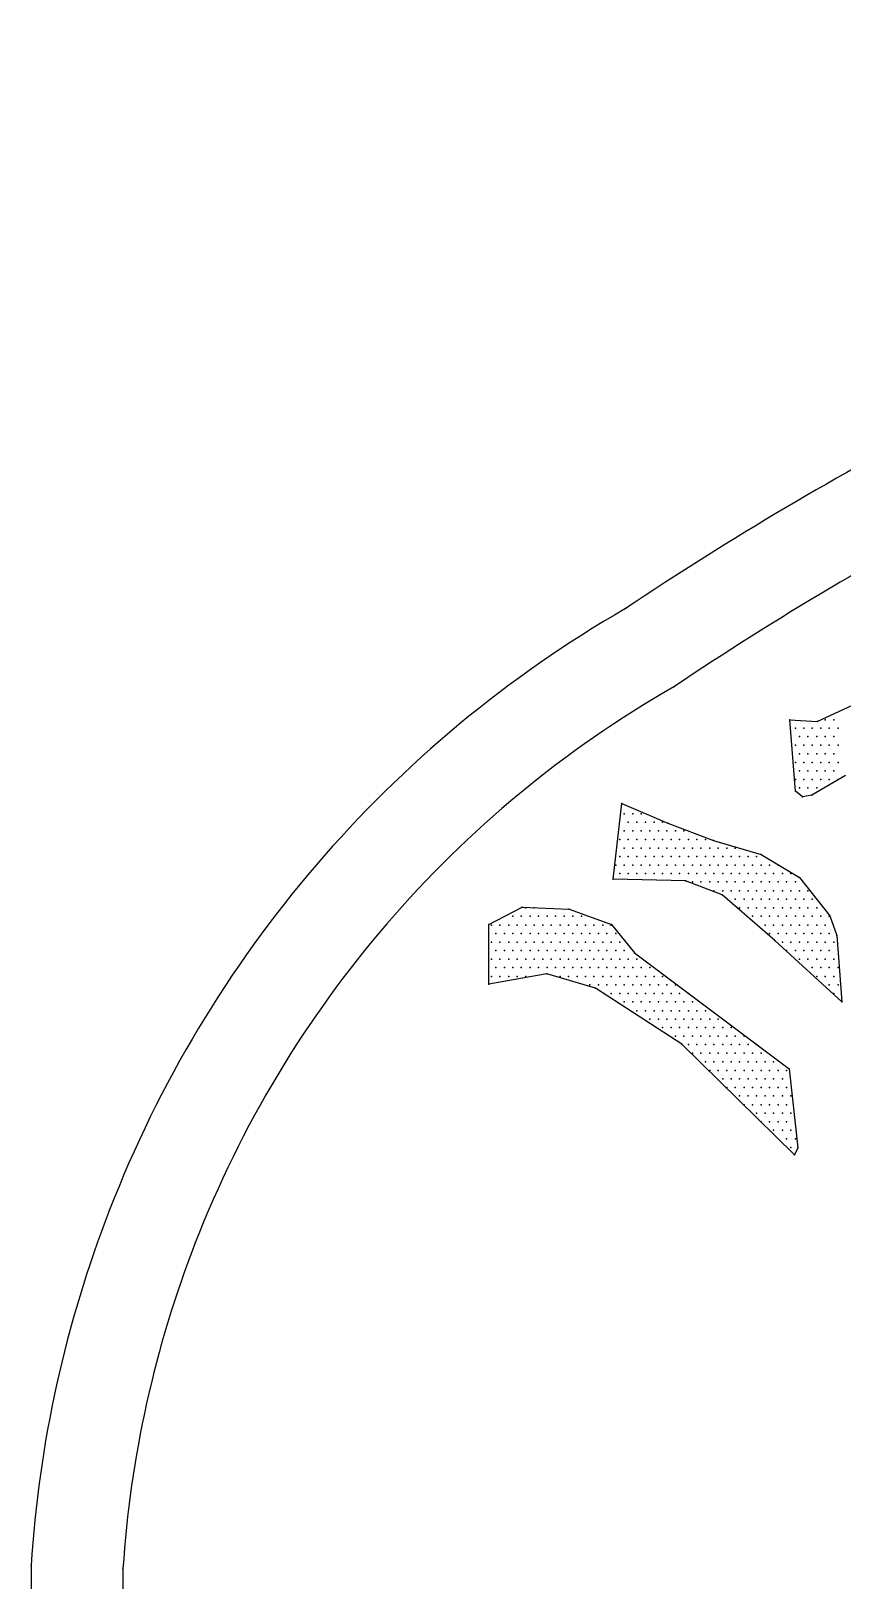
# Model space of a CAD drawing. Extents: x 204392 to 206166, y 706239 to 707835.
# Drawn here: x 204680.44 to 204700.92, y 707737.08 to 707776.21 of the extents above; entities that cross this region are included whole.
import ezdxf

# ---------------------------------------------------------------- set-up
doc = ezdxf.new("R2010")
doc.units = 0
doc.header["$LTSCALE"] = 7
doc.header["$MEASUREMENT"] = 0
doc.layers.add('FNCP001', color=2, linetype='Continuous')
doc.layers.add('KOTERET', color=1, linetype='Continuous')

# ---------------------------------------------------------------- blocks, each defined once
blk = doc.blocks.new('elips')
at = {"layer": 'KOTERET', "color": 1, "linetype": 'Continuous'}
for points in [[(183499.183, 676929.419, 0.06433), (183486.442, 676932.934, 0.055067), (183475.12, 676933.272, 0.081051), (183461.745, 676930.522, 0.05642), (183453.274, 676926.141, 0.170965), (183446.76, 676918.546, 0.076819), (183445.768, 676914.054, 0.118306), (183447.357, 676907.208, 0.129737), (183452.434, 676901.439, 0.070189), (183462.373, 676896.203, 0.047922), (183469.826, 676894.308, 0.049022), (183480.493, 676893.543, 0.072792), (183496.095, 676896.245, 0.1248), (183506.346, 676901.851, 0.103709), (183511.977, 676909.816, 0.036886), (183512.389, 676911.563, 0.106536), (183512.104, 676916.688, 0.106243), (183507.037, 676924.426, 0.106919), (183499.183, 676929.419)], [(183470.016, 676895.454, 0.049045), (183480.462, 676894.704, 0.072972), (183495.768, 676897.364, 0.125195), (183505.554, 676902.701, 0.103069), (183510.89, 676910.222, 0.035565), (183511.244, 676911.747, 0.105225), (183511.001, 676916.329, 0.105504), (183506.224, 676923.602, 0.107235), (183498.761, 676928.342, 0.064474), (183486.278, 676931.783, 0.055181), (183475.189, 676932.116, 0.081162), (183462.162, 676929.44, 0.05669), (183453.886, 676925.154, 0.171614), (183447.842, 676918.129, 0.076301), (183446.929, 676914.012, 0.117637), (183448.397, 676907.731, 0.130118), (183453.1, 676902.394, 0.070334), (183462.769, 676897.296, 0.047983), (183470.016, 676895.454)]]:
    blk.add_lwpolyline(points, format="xyb", dxfattribs=at)
at = {"layer": 'KOTERET', "color": 2, "linetype": 'Continuous'}
for points in [[(183455.696, 676924.716), (183456.488, 676925.08)], [(183455.353, 676924.737), (183455.696, 676924.716)], [(183455.422, 676923.834), (183455.353, 676924.737)], [(183455.422, 676924.631), (183455.422, 676924.631)], [(183455.527, 676924.631), (183455.527, 676924.631)], [(183455.633, 676924.631), (183455.633, 676924.631)], [(183455.744, 676924.631), (183455.744, 676924.631)], [(183455.797, 676924.737), (183455.797, 676924.737)], [(183455.849, 676924.631), (183455.849, 676924.631)], [(183455.907, 676924.737), (183455.907, 676924.737)], [(183455.96, 676924.631), (183455.96, 676924.631)], [(183455.422, 676924.415), (183455.422, 676924.415)], [(183455.475, 676924.526), (183455.475, 676924.526)], [(183455.527, 676924.415), (183455.527, 676924.415)], [(183455.58, 676924.526), (183455.58, 676924.526)], [(183455.633, 676924.415), (183455.633, 676924.415)], [(183455.691, 676924.526), (183455.691, 676924.526)], [(183455.744, 676924.415), (183455.744, 676924.415)], [(183455.797, 676924.526), (183455.797, 676924.526)], [(183455.849, 676924.415), (183455.849, 676924.415)], [(183455.907, 676924.526), (183455.907, 676924.526)], [(183455.96, 676924.415), (183455.96, 676924.415)], [(183455.422, 676924.199), (183455.422, 676924.199)], [(183455.475, 676924.309), (183455.475, 676924.309)], [(183455.527, 676924.199), (183455.527, 676924.199)], [(183455.58, 676924.309), (183455.58, 676924.309)], [(183455.633, 676924.199), (183455.633, 676924.199)], [(183455.691, 676924.309), (183455.691, 676924.309)], [(183455.744, 676924.199), (183455.744, 676924.199)], [(183455.797, 676924.309), (183455.797, 676924.309)], [(183455.849, 676924.199), (183455.849, 676924.199)], [(183455.907, 676924.309), (183455.907, 676924.309)], [(183455.96, 676924.199), (183455.96, 676924.199)], [(183455.422, 676923.982), (183455.422, 676923.982)], [(183455.475, 676924.093), (183455.475, 676924.093)], [(183455.527, 676923.982), (183455.527, 676923.982)], [(183455.58, 676924.093), (183455.58, 676924.093)], [(183456.055, 676924.035), (183455.628, 676923.787)], [(183455.633, 676923.982), (183455.633, 676923.982)], [(183455.691, 676924.093), (183455.691, 676924.093)], [(183455.744, 676923.982), (183455.744, 676923.982)], [(183455.797, 676924.093), (183455.797, 676924.093)], [(183455.849, 676923.982), (183455.849, 676923.982)], [(183455.907, 676924.093), (183455.907, 676924.093)], [(183455.96, 676923.982), (183455.96, 676923.982)], [(183455.512, 676923.766), (183455.422, 676923.834)], [(183455.475, 676923.877), (183455.475, 676923.877)], [(183455.628, 676923.787), (183455.512, 676923.766)], [(183455.58, 676923.877), (183455.58, 676923.877)], [(183455.691, 676923.877), (183455.691, 676923.877)], [(183453.121, 676922.726), (183453.231, 676923.681)], [(183453.231, 676923.681), (183453.812, 676923.433)], [(183453.258, 676923.549), (183453.258, 676923.549)], [(183453.311, 676923.444), (183453.311, 676923.444)], [(183453.369, 676923.549), (183453.369, 676923.549)], [(183453.421, 676923.444), (183453.421, 676923.444)], [(183453.474, 676923.549), (183453.474, 676923.549)], [(183453.527, 676923.444), (183453.527, 676923.444)], [(183453.638, 676923.444), (183453.638, 676923.444)], [(183453.743, 676923.444), (183453.743, 676923.444)], [(183453.812, 676923.433), (183454.387, 676923.212)], [(183453.205, 676923.227), (183453.205, 676923.227)], [(183453.258, 676923.333), (183453.258, 676923.333)], [(183453.311, 676923.227), (183453.311, 676923.227)], [(183453.369, 676923.333), (183453.369, 676923.333)], [(183453.421, 676923.227), (183453.421, 676923.227)], [(183453.474, 676923.333), (183453.474, 676923.333)], [(183453.527, 676923.227), (183453.527, 676923.227)], [(183453.585, 676923.333), (183453.585, 676923.333)], [(183453.638, 676923.227), (183453.638, 676923.227)], [(183453.691, 676923.333), (183453.691, 676923.333)], [(183453.743, 676923.227), (183453.743, 676923.227)], [(183453.796, 676923.333), (183453.796, 676923.333)], [(183453.854, 676923.227), (183453.854, 676923.227)], [(183453.907, 676923.333), (183453.907, 676923.333)], [(183453.96, 676923.227), (183453.96, 676923.227)], [(183454.013, 676923.333), (183454.013, 676923.333)], [(183454.071, 676923.227), (183454.071, 676923.227)], [(183454.176, 676923.227), (183454.176, 676923.227)], [(183454.287, 676923.227), (183454.287, 676923.227)], [(183454.387, 676923.212), (183454.989, 676923.037)], [(183453.205, 676923.011), (183453.205, 676923.011)], [(183453.258, 676923.117), (183453.258, 676923.117)], [(183453.311, 676923.011), (183453.311, 676923.011)], [(183453.369, 676923.117), (183453.369, 676923.117)], [(183453.421, 676923.011), (183453.421, 676923.011)], [(183453.474, 676923.117), (183453.474, 676923.117)], [(183453.527, 676923.011), (183453.527, 676923.011)], [(183453.585, 676923.117), (183453.585, 676923.117)], [(183453.638, 676923.011), (183453.638, 676923.011)], [(183453.691, 676923.117), (183453.691, 676923.117)], [(183453.743, 676923.011), (183453.743, 676923.011)], [(183453.796, 676923.117), (183453.796, 676923.117)], [(183453.854, 676923.011), (183453.854, 676923.011)], [(183453.907, 676923.117), (183453.907, 676923.117)], [(183453.96, 676923.011), (183453.96, 676923.011)], [(183454.013, 676923.117), (183454.013, 676923.117)], [(183454.071, 676923.011), (183454.071, 676923.011)], [(183454.123, 676923.117), (183454.123, 676923.117)], [(183454.176, 676923.011), (183454.176, 676923.011)], [(183454.229, 676923.117), (183454.229, 676923.117)], [(183454.287, 676923.011), (183454.287, 676923.011)], [(183454.34, 676923.117), (183454.34, 676923.117)], [(183454.393, 676923.011), (183454.393, 676923.011)], [(183454.445, 676923.117), (183454.445, 676923.117)], [(183454.504, 676923.011), (183454.504, 676923.011)], [(183454.556, 676923.117), (183454.556, 676923.117)], [(183454.609, 676923.011), (183454.609, 676923.011)], [(183454.662, 676923.117), (183454.662, 676923.117)], [(183454.715, 676923.011), (183454.715, 676923.011)], [(183454.825, 676923.011), (183454.825, 676923.011)], [(183454.931, 676923.011), (183454.931, 676923.011)], [(183454.989, 676923.037), (183455.475, 676922.747)], [(183453.152, 676922.9), (183453.152, 676922.9)], [(183453.258, 676922.9), (183453.258, 676922.9)], [(183453.369, 676922.9), (183453.369, 676922.9)], [(183453.474, 676922.9), (183453.474, 676922.9)], [(183453.585, 676922.9), (183453.585, 676922.9)], [(183453.691, 676922.9), (183453.691, 676922.9)], [(183453.796, 676922.9), (183453.796, 676922.9)], [(183453.907, 676922.9), (183453.907, 676922.9)], [(183454.013, 676922.9), (183454.013, 676922.9)], [(183454.123, 676922.9), (183454.123, 676922.9)], [(183454.229, 676922.9), (183454.229, 676922.9)], [(183454.34, 676922.9), (183454.34, 676922.9)], [(183454.445, 676922.9), (183454.445, 676922.9)], [(183454.556, 676922.9), (183454.556, 676922.9)], [(183454.662, 676922.9), (183454.662, 676922.9)], [(183454.773, 676922.9), (183454.773, 676922.9)], [(183454.878, 676922.9), (183454.878, 676922.9)], [(183454.989, 676922.9), (183454.989, 676922.9)], [(183455.095, 676922.9), (183455.095, 676922.9)], [(183455.206, 676922.9), (183455.206, 676922.9)], [(183454.034, 676922.705), (183453.121, 676922.726)], [(183453.205, 676922.795), (183453.205, 676922.795)], [(183453.311, 676922.795), (183453.311, 676922.795)], [(183453.421, 676922.795), (183453.421, 676922.795)], [(183453.527, 676922.795), (183453.527, 676922.795)], [(183453.638, 676922.795), (183453.638, 676922.795)], [(183453.743, 676922.795), (183453.743, 676922.795)], [(183453.854, 676922.795), (183453.854, 676922.795)], [(183453.96, 676922.795), (183453.96, 676922.795)], [(183454.498, 676922.525), (183454.034, 676922.705)], [(183454.071, 676922.795), (183454.071, 676922.795)], [(183454.123, 676922.689), (183454.123, 676922.689)], [(183454.176, 676922.795), (183454.176, 676922.795)], [(183454.229, 676922.689), (183454.229, 676922.689)], [(183454.287, 676922.795), (183454.287, 676922.795)], [(183454.34, 676922.689), (183454.34, 676922.689)], [(183454.393, 676922.795), (183454.393, 676922.795)], [(183454.445, 676922.689), (183454.445, 676922.689)], [(183454.504, 676922.795), (183454.504, 676922.795)], [(183454.556, 676922.689), (183454.556, 676922.689)], [(183454.609, 676922.795), (183454.609, 676922.795)], [(183454.662, 676922.689), (183454.662, 676922.689)], [(183454.715, 676922.795), (183454.715, 676922.795)], [(183454.773, 676922.689), (183454.773, 676922.689)], [(183454.825, 676922.795), (183454.825, 676922.795)], [(183454.878, 676922.689), (183454.878, 676922.689)], [(183454.931, 676922.795), (183454.931, 676922.795)], [(183454.989, 676922.689), (183454.989, 676922.689)], [(183455.042, 676922.795), (183455.042, 676922.795)], [(183455.095, 676922.689), (183455.095, 676922.689)], [(183455.147, 676922.795), (183455.147, 676922.795)], [(183455.206, 676922.689), (183455.206, 676922.689)], [(183455.258, 676922.795), (183455.258, 676922.795)], [(183455.311, 676922.689), (183455.311, 676922.689)], [(183455.364, 676922.795), (183455.364, 676922.795)], [(183455.422, 676922.689), (183455.422, 676922.689)], [(183455.475, 676922.747), (183455.855, 676922.261)], [(183454.393, 676922.578), (183454.393, 676922.578)], [(183455.163, 676921.95), (183454.498, 676922.525)], [(183454.504, 676922.578), (183454.504, 676922.578)], [(183454.609, 676922.578), (183454.609, 676922.578)], [(183454.662, 676922.473), (183454.662, 676922.473)], [(183454.715, 676922.578), (183454.715, 676922.578)], [(183454.773, 676922.473), (183454.773, 676922.473)], [(183454.825, 676922.578), (183454.825, 676922.578)], [(183454.878, 676922.473), (183454.878, 676922.473)], [(183454.931, 676922.578), (183454.931, 676922.578)], [(183454.989, 676922.473), (183454.989, 676922.473)], [(183455.042, 676922.578), (183455.042, 676922.578)], [(183455.095, 676922.473), (183455.095, 676922.473)], [(183455.147, 676922.578), (183455.147, 676922.578)], [(183455.206, 676922.473), (183455.206, 676922.473)], [(183455.258, 676922.578), (183455.258, 676922.578)], [(183455.311, 676922.473), (183455.311, 676922.473)], [(183455.364, 676922.578), (183455.364, 676922.578)], [(183455.422, 676922.473), (183455.422, 676922.473)], [(183455.475, 676922.578), (183455.475, 676922.578)], [(183455.527, 676922.473), (183455.527, 676922.473)], [(183455.58, 676922.578), (183455.58, 676922.578)], [(183455.633, 676922.473), (183455.633, 676922.473)], [(183451.548, 676922.151), (183451.97, 676922.372)], [(183451.854, 676922.256), (183451.854, 676922.256)], [(183451.959, 676922.256), (183451.959, 676922.256)], [(183451.97, 676922.372), (183452.566, 676922.346)], [(183452.017, 676922.362), (183452.017, 676922.362)], [(183452.07, 676922.256), (183452.07, 676922.256)], [(183452.123, 676922.362), (183452.123, 676922.362)], [(183452.176, 676922.256), (183452.176, 676922.256)], [(183452.287, 676922.256), (183452.287, 676922.256)], [(183452.392, 676922.256), (183452.392, 676922.256)], [(183452.503, 676922.256), (183452.503, 676922.256)], [(183452.566, 676922.346), (183453.1, 676922.151)], [(183452.609, 676922.256), (183452.609, 676922.256)], [(183452.719, 676922.256), (183452.719, 676922.256)], [(183454.715, 676922.362), (183454.715, 676922.362)], [(183454.825, 676922.362), (183454.825, 676922.362)], [(183454.878, 676922.256), (183454.878, 676922.256)], [(183454.931, 676922.362), (183454.931, 676922.362)], [(183454.989, 676922.256), (183454.989, 676922.256)], [(183455.042, 676922.362), (183455.042, 676922.362)], [(183455.095, 676922.256), (183455.095, 676922.256)], [(183455.147, 676922.362), (183455.147, 676922.362)], [(183455.206, 676922.256), (183455.206, 676922.256)], [(183455.258, 676922.362), (183455.258, 676922.362)], [(183455.311, 676922.256), (183455.311, 676922.256)], [(183455.364, 676922.362), (183455.364, 676922.362)], [(183455.422, 676922.256), (183455.422, 676922.256)], [(183455.475, 676922.362), (183455.475, 676922.362)], [(183455.527, 676922.256), (183455.527, 676922.256)], [(183455.58, 676922.362), (183455.58, 676922.362)], [(183455.633, 676922.256), (183455.633, 676922.256)], [(183455.691, 676922.362), (183455.691, 676922.362)], [(183455.744, 676922.256), (183455.744, 676922.256)], [(183455.849, 676922.256), (183455.849, 676922.256)], [(183455.855, 676922.261), (183455.944, 676922.013)], [(183451.548, 676921.396), (183451.548, 676922.151)], [(183451.585, 676922.145), (183451.585, 676922.145)], [(183451.637, 676922.04), (183451.637, 676922.04)], [(183451.69, 676922.145), (183451.69, 676922.145)], [(183451.748, 676922.04), (183451.748, 676922.04)], [(183451.801, 676922.145), (183451.801, 676922.145)], [(183451.854, 676922.04), (183451.854, 676922.04)], [(183451.907, 676922.145), (183451.907, 676922.145)], [(183451.959, 676922.04), (183451.959, 676922.04)], [(183452.017, 676922.145), (183452.017, 676922.145)], [(183452.07, 676922.04), (183452.07, 676922.04)], [(183452.123, 676922.145), (183452.123, 676922.145)], [(183452.176, 676922.04), (183452.176, 676922.04)], [(183452.234, 676922.145), (183452.234, 676922.145)], [(183452.287, 676922.04), (183452.287, 676922.04)], [(183452.339, 676922.145), (183452.339, 676922.145)], [(183452.392, 676922.04), (183452.392, 676922.04)], [(183452.45, 676922.145), (183452.45, 676922.145)], [(183452.503, 676922.04), (183452.503, 676922.04)], [(183452.556, 676922.145), (183452.556, 676922.145)], [(183452.609, 676922.04), (183452.609, 676922.04)], [(183452.667, 676922.145), (183452.667, 676922.145)], [(183452.719, 676922.04), (183452.719, 676922.04)], [(183452.772, 676922.145), (183452.772, 676922.145)], [(183452.825, 676922.04), (183452.825, 676922.04)], [(183452.878, 676922.145), (183452.878, 676922.145)], [(183452.936, 676922.04), (183452.936, 676922.04)], [(183452.989, 676922.145), (183452.989, 676922.145)], [(183453.041, 676922.04), (183453.041, 676922.04)], [(183453.094, 676922.145), (183453.094, 676922.145)], [(183453.1, 676922.151), (183453.39, 676921.792)], [(183453.152, 676922.04), (183453.152, 676922.04)], [(183455.042, 676922.145), (183455.042, 676922.145)], [(183455.095, 676922.04), (183455.095, 676922.04)], [(183455.147, 676922.145), (183455.147, 676922.145)], [(183455.206, 676922.04), (183455.206, 676922.04)], [(183455.258, 676922.145), (183455.258, 676922.145)], [(183455.311, 676922.04), (183455.311, 676922.04)], [(183455.364, 676922.145), (183455.364, 676922.145)], [(183455.422, 676922.04), (183455.422, 676922.04)], [(183455.475, 676922.145), (183455.475, 676922.145)], [(183455.527, 676922.04), (183455.527, 676922.04)], [(183455.58, 676922.145), (183455.58, 676922.145)], [(183455.633, 676922.04), (183455.633, 676922.04)], [(183455.691, 676922.145), (183455.691, 676922.145)], [(183455.744, 676922.04), (183455.744, 676922.04)], [(183455.797, 676922.145), (183455.797, 676922.145)], [(183455.849, 676922.04), (183455.849, 676922.04)], [(183451.585, 676921.929), (183451.585, 676921.929)], [(183451.69, 676921.929), (183451.69, 676921.929)], [(183451.801, 676921.929), (183451.801, 676921.929)], [(183451.907, 676921.929), (183451.907, 676921.929)], [(183452.017, 676921.929), (183452.017, 676921.929)], [(183452.123, 676921.929), (183452.123, 676921.929)], [(183452.234, 676921.929), (183452.234, 676921.929)], [(183452.339, 676921.929), (183452.339, 676921.929)], [(183452.45, 676921.929), (183452.45, 676921.929)], [(183452.556, 676921.929), (183452.556, 676921.929)], [(183452.667, 676921.929), (183452.667, 676921.929)], [(183452.772, 676921.929), (183452.772, 676921.929)], [(183452.878, 676921.929), (183452.878, 676921.929)], [(183452.989, 676921.929), (183452.989, 676921.929)], [(183453.094, 676921.929), (183453.094, 676921.929)], [(183453.205, 676921.929), (183453.205, 676921.929)], [(183456.008, 676921.174), (183455.163, 676921.95)], [(183455.258, 676921.929), (183455.258, 676921.929)], [(183455.364, 676921.929), (183455.364, 676921.929)], [(183455.475, 676921.929), (183455.475, 676921.929)], [(183455.58, 676921.929), (183455.58, 676921.929)], [(183455.691, 676921.929), (183455.691, 676921.929)], [(183455.797, 676921.929), (183455.797, 676921.929)], [(183455.907, 676921.929), (183455.907, 676921.929)], [(183455.944, 676922.013), (183456.008, 676921.174)], [(183451.585, 676921.713), (183451.585, 676921.713)], [(183451.637, 676921.823), (183451.637, 676921.823)], [(183451.69, 676921.713), (183451.69, 676921.713)], [(183451.748, 676921.823), (183451.748, 676921.823)], [(183451.801, 676921.713), (183451.801, 676921.713)], [(183451.854, 676921.823), (183451.854, 676921.823)], [(183451.907, 676921.713), (183451.907, 676921.713)], [(183451.959, 676921.823), (183451.959, 676921.823)], [(183452.017, 676921.713), (183452.017, 676921.713)], [(183452.07, 676921.823), (183452.07, 676921.823)], [(183452.123, 676921.713), (183452.123, 676921.713)], [(183452.176, 676921.823), (183452.176, 676921.823)], [(183452.234, 676921.713), (183452.234, 676921.713)], [(183452.287, 676921.823), (183452.287, 676921.823)], [(183452.339, 676921.713), (183452.339, 676921.713)], [(183452.392, 676921.823), (183452.392, 676921.823)], [(183452.45, 676921.713), (183452.45, 676921.713)], [(183452.503, 676921.823), (183452.503, 676921.823)], [(183452.556, 676921.713), (183452.556, 676921.713)], [(183452.609, 676921.823), (183452.609, 676921.823)], [(183452.667, 676921.713), (183452.667, 676921.713)], [(183452.719, 676921.823), (183452.719, 676921.823)], [(183452.772, 676921.713), (183452.772, 676921.713)], [(183452.825, 676921.823), (183452.825, 676921.823)], [(183452.878, 676921.713), (183452.878, 676921.713)], [(183452.936, 676921.823), (183452.936, 676921.823)], [(183452.989, 676921.713), (183452.989, 676921.713)], [(183453.041, 676921.823), (183453.041, 676921.823)], [(183453.094, 676921.713), (183453.094, 676921.713)], [(183453.152, 676921.823), (183453.152, 676921.823)], [(183453.205, 676921.713), (183453.205, 676921.713)], [(183453.258, 676921.823), (183453.258, 676921.823)], [(183453.311, 676921.713), (183453.311, 676921.713)], [(183453.39, 676921.792), (183455.343, 676920.33)], [(183453.421, 676921.713), (183453.421, 676921.713)], [(183455.311, 676921.823), (183455.311, 676921.823)], [(183455.422, 676921.823), (183455.422, 676921.823)], [(183455.475, 676921.713), (183455.475, 676921.713)], [(183455.527, 676921.823), (183455.527, 676921.823)], [(183455.58, 676921.713), (183455.58, 676921.713)], [(183455.633, 676921.823), (183455.633, 676921.823)], [(183455.691, 676921.713), (183455.691, 676921.713)], [(183455.744, 676921.823), (183455.744, 676921.823)], [(183455.797, 676921.713), (183455.797, 676921.713)], [(183455.849, 676921.823), (183455.849, 676921.823)], [(183455.907, 676921.713), (183455.907, 676921.713)], [(183452.281, 676921.528), (183451.548, 676921.396)], [(183451.585, 676921.496), (183451.585, 676921.496)], [(183451.637, 676921.607), (183451.637, 676921.607)], [(183451.69, 676921.496), (183451.69, 676921.496)], [(183451.748, 676921.607), (183451.748, 676921.607)], [(183451.801, 676921.496), (183451.801, 676921.496)], [(183451.854, 676921.607), (183451.854, 676921.607)], [(183451.907, 676921.496), (183451.907, 676921.496)], [(183451.959, 676921.607), (183451.959, 676921.607)], [(183452.017, 676921.496), (183452.017, 676921.496)], [(183452.07, 676921.607), (183452.07, 676921.607)], [(183452.176, 676921.607), (183452.176, 676921.607)], [(183452.899, 676921.348), (183452.281, 676921.528)], [(183452.287, 676921.607), (183452.287, 676921.607)], [(183452.392, 676921.607), (183452.392, 676921.607)], [(183452.45, 676921.496), (183452.45, 676921.496)], [(183452.503, 676921.607), (183452.503, 676921.607)], [(183452.556, 676921.496), (183452.556, 676921.496)], [(183452.609, 676921.607), (183452.609, 676921.607)], [(183452.667, 676921.496), (183452.667, 676921.496)], [(183452.719, 676921.607), (183452.719, 676921.607)], [(183452.772, 676921.496), (183452.772, 676921.496)], [(183452.825, 676921.607), (183452.825, 676921.607)], [(183452.878, 676921.496), (183452.878, 676921.496)], [(183452.936, 676921.607), (183452.936, 676921.607)], [(183452.989, 676921.496), (183452.989, 676921.496)], [(183453.041, 676921.607), (183453.041, 676921.607)], [(183453.094, 676921.496), (183453.094, 676921.496)], [(183453.152, 676921.607), (183453.152, 676921.607)], [(183453.205, 676921.496), (183453.205, 676921.496)], [(183453.258, 676921.607), (183453.258, 676921.607)], [(183453.311, 676921.496), (183453.311, 676921.496)], [(183453.369, 676921.607), (183453.369, 676921.607)], [(183453.421, 676921.496), (183453.421, 676921.496)], [(183453.474, 676921.607), (183453.474, 676921.607)], [(183453.527, 676921.496), (183453.527, 676921.496)], [(183453.585, 676921.607), (183453.585, 676921.607)], [(183453.638, 676921.496), (183453.638, 676921.496)], [(183453.743, 676921.496), (183453.743, 676921.496)], [(183455.633, 676921.607), (183455.633, 676921.607)], [(183455.691, 676921.496), (183455.691, 676921.496)], [(183455.744, 676921.607), (183455.744, 676921.607)], [(183455.797, 676921.496), (183455.797, 676921.496)], [(183455.849, 676921.607), (183455.849, 676921.607)], [(183455.907, 676921.496), (183455.907, 676921.496)], [(183455.96, 676921.607), (183455.96, 676921.607)], [(183452.825, 676921.391), (183452.825, 676921.391)], [(183453.986, 676920.641), (183452.899, 676921.348)], [(183452.936, 676921.391), (183452.936, 676921.391)], [(183453.041, 676921.391), (183453.041, 676921.391)], [(183453.094, 676921.28), (183453.094, 676921.28)], [(183453.152, 676921.391), (183453.152, 676921.391)], [(183453.205, 676921.28), (183453.205, 676921.28)], [(183453.258, 676921.391), (183453.258, 676921.391)], [(183453.311, 676921.28), (183453.311, 676921.28)], [(183453.369, 676921.391), (183453.369, 676921.391)], [(183453.421, 676921.28), (183453.421, 676921.28)], [(183453.474, 676921.391), (183453.474, 676921.391)], [(183453.527, 676921.28), (183453.527, 676921.28)], [(183453.585, 676921.391), (183453.585, 676921.391)], [(183453.638, 676921.28), (183453.638, 676921.28)], [(183453.691, 676921.391), (183453.691, 676921.391)], [(183453.743, 676921.28), (183453.743, 676921.28)], [(183453.796, 676921.391), (183453.796, 676921.391)], [(183453.854, 676921.28), (183453.854, 676921.28)], [(183453.907, 676921.391), (183453.907, 676921.391)], [(183453.96, 676921.28), (183453.96, 676921.28)], [(183454.071, 676921.28), (183454.071, 676921.28)], [(183455.849, 676921.391), (183455.849, 676921.391)], [(183455.907, 676921.28), (183455.907, 676921.28)], [(183455.96, 676921.391), (183455.96, 676921.391)], [(183453.258, 676921.174), (183453.258, 676921.174)], [(183453.369, 676921.174), (183453.369, 676921.174)], [(183453.421, 676921.063), (183453.421, 676921.063)], [(183453.474, 676921.174), (183453.474, 676921.174)], [(183453.527, 676921.063), (183453.527, 676921.063)], [(183453.585, 676921.174), (183453.585, 676921.174)], [(183453.638, 676921.063), (183453.638, 676921.063)], [(183453.691, 676921.174), (183453.691, 676921.174)], [(183453.743, 676921.063), (183453.743, 676921.063)], [(183453.796, 676921.174), (183453.796, 676921.174)], [(183453.854, 676921.063), (183453.854, 676921.063)], [(183453.907, 676921.174), (183453.907, 676921.174)], [(183453.96, 676921.063), (183453.96, 676921.063)], [(183454.013, 676921.174), (183454.013, 676921.174)], [(183454.071, 676921.063), (183454.071, 676921.063)], [(183454.123, 676921.174), (183454.123, 676921.174)], [(183454.176, 676921.063), (183454.176, 676921.063)], [(183454.287, 676921.063), (183454.287, 676921.063)], [(183453.585, 676920.958), (183453.585, 676920.958)], [(183453.691, 676920.958), (183453.691, 676920.958)], [(183453.743, 676920.852), (183453.743, 676920.852)], [(183453.796, 676920.958), (183453.796, 676920.958)], [(183453.854, 676920.852), (183453.854, 676920.852)], [(183453.907, 676920.958), (183453.907, 676920.958)], [(183453.96, 676920.852), (183453.96, 676920.852)], [(183454.013, 676920.958), (183454.013, 676920.958)], [(183454.071, 676920.852), (183454.071, 676920.852)], [(183454.123, 676920.958), (183454.123, 676920.958)], [(183454.176, 676920.852), (183454.176, 676920.852)], [(183454.229, 676920.958), (183454.229, 676920.958)], [(183454.287, 676920.852), (183454.287, 676920.852)], [(183454.34, 676920.958), (183454.34, 676920.958)], [(183454.393, 676920.852), (183454.393, 676920.852)], [(183454.445, 676920.958), (183454.445, 676920.958)], [(183454.504, 676920.852), (183454.504, 676920.852)], [(183454.609, 676920.852), (183454.609, 676920.852)], [(183453.907, 676920.741), (183453.907, 676920.741)], [(183454.013, 676920.741), (183454.013, 676920.741)], [(183454.123, 676920.741), (183454.123, 676920.741)], [(183454.229, 676920.741), (183454.229, 676920.741)], [(183454.34, 676920.741), (183454.34, 676920.741)], [(183454.445, 676920.741), (183454.445, 676920.741)], [(183454.556, 676920.741), (183454.556, 676920.741)], [(183454.662, 676920.741), (183454.662, 676920.741)], [(183454.773, 676920.741), (183454.773, 676920.741)], [(183455.411, 676919.242), (183453.986, 676920.641)], [(183454.071, 676920.636), (183454.071, 676920.636)], [(183454.123, 676920.525), (183454.123, 676920.525)], [(183454.176, 676920.636), (183454.176, 676920.636)], [(183454.229, 676920.525), (183454.229, 676920.525)], [(183454.287, 676920.636), (183454.287, 676920.636)], [(183454.34, 676920.525), (183454.34, 676920.525)], [(183454.393, 676920.636), (183454.393, 676920.636)], [(183454.445, 676920.525), (183454.445, 676920.525)], [(183454.504, 676920.636), (183454.504, 676920.636)], [(183454.556, 676920.525), (183454.556, 676920.525)], [(183454.609, 676920.636), (183454.609, 676920.636)], [(183454.662, 676920.525), (183454.662, 676920.525)], [(183454.715, 676920.636), (183454.715, 676920.636)], [(183454.773, 676920.525), (183454.773, 676920.525)], [(183454.825, 676920.636), (183454.825, 676920.636)], [(183454.878, 676920.525), (183454.878, 676920.525)], [(183454.931, 676920.636), (183454.931, 676920.636)], [(183454.989, 676920.525), (183454.989, 676920.525)], [(183454.287, 676920.419), (183454.287, 676920.419)], [(183454.34, 676920.309), (183454.34, 676920.309)], [(183454.393, 676920.419), (183454.393, 676920.419)], [(183454.445, 676920.309), (183454.445, 676920.309)], [(183454.504, 676920.419), (183454.504, 676920.419)], [(183454.556, 676920.309), (183454.556, 676920.309)], [(183454.609, 676920.419), (183454.609, 676920.419)], [(183454.662, 676920.309), (183454.662, 676920.309)], [(183454.715, 676920.419), (183454.715, 676920.419)], [(183454.773, 676920.309), (183454.773, 676920.309)], [(183454.825, 676920.419), (183454.825, 676920.419)], [(183454.878, 676920.309), (183454.878, 676920.309)], [(183454.931, 676920.419), (183454.931, 676920.419)], [(183454.989, 676920.309), (183454.989, 676920.309)], [(183455.042, 676920.419), (183455.042, 676920.419)], [(183455.095, 676920.309), (183455.095, 676920.309)], [(183455.147, 676920.419), (183455.147, 676920.419)], [(183455.206, 676920.309), (183455.206, 676920.309)], [(183455.311, 676920.309), (183455.311, 676920.309)], [(183455.343, 676920.33), (183455.454, 676919.332)], [(183454.504, 676920.203), (183454.504, 676920.203)], [(183454.556, 676920.092), (183454.556, 676920.092)], [(183454.609, 676920.203), (183454.609, 676920.203)], [(183454.662, 676920.092), (183454.662, 676920.092)], [(183454.715, 676920.203), (183454.715, 676920.203)], [(183454.773, 676920.092), (183454.773, 676920.092)], [(183454.825, 676920.203), (183454.825, 676920.203)], [(183454.878, 676920.092), (183454.878, 676920.092)], [(183454.931, 676920.203), (183454.931, 676920.203)], [(183454.989, 676920.092), (183454.989, 676920.092)], [(183455.042, 676920.203), (183455.042, 676920.203)], [(183455.095, 676920.092), (183455.095, 676920.092)], [(183455.147, 676920.203), (183455.147, 676920.203)], [(183455.206, 676920.092), (183455.206, 676920.092)], [(183455.258, 676920.203), (183455.258, 676920.203)], [(183455.311, 676920.092), (183455.311, 676920.092)], [(183454.715, 676919.987), (183454.715, 676919.987)], [(183454.773, 676919.876), (183454.773, 676919.876)], [(183454.825, 676919.987), (183454.825, 676919.987)], [(183454.878, 676919.876), (183454.878, 676919.876)], [(183454.931, 676919.987), (183454.931, 676919.987)], [(183454.989, 676919.876), (183454.989, 676919.876)], [(183455.042, 676919.987), (183455.042, 676919.987)], [(183455.095, 676919.876), (183455.095, 676919.876)], [(183455.147, 676919.987), (183455.147, 676919.987)], [(183455.206, 676919.876), (183455.206, 676919.876)], [(183455.258, 676919.987), (183455.258, 676919.987)], [(183455.311, 676919.876), (183455.311, 676919.876)], [(183455.364, 676919.987), (183455.364, 676919.987)], [(183454.931, 676919.77), (183454.931, 676919.77)], [(183455.042, 676919.77), (183455.042, 676919.77)], [(183455.147, 676919.77), (183455.147, 676919.77)], [(183455.258, 676919.77), (183455.258, 676919.77)], [(183455.364, 676919.77), (183455.364, 676919.77)], [(183454.989, 676919.659), (183454.989, 676919.659)], [(183455.095, 676919.659), (183455.095, 676919.659)], [(183455.147, 676919.554), (183455.147, 676919.554)], [(183455.206, 676919.659), (183455.206, 676919.659)], [(183455.258, 676919.554), (183455.258, 676919.554)], [(183455.311, 676919.659), (183455.311, 676919.659)], [(183455.364, 676919.554), (183455.364, 676919.554)], [(183455.311, 676919.443), (183455.311, 676919.443)], [(183455.364, 676919.337), (183455.364, 676919.337)], [(183455.454, 676919.332), (183455.411, 676919.242)], [(183455.422, 676919.443), (183455.422, 676919.443)]]:
    blk.add_lwpolyline(points, dxfattribs=at)
at = {"layer": 'KOTERET', "color": 1}
for p in [(183453.274, 676926.141), (183453.886, 676925.154), (183455.353, 676924.737), (183455.353, 676924.737), (183455.422, 676924.631), (183455.422, 676924.631), (183455.527, 676924.631), (183455.527, 676924.631), (183455.633, 676924.631), (183455.633, 676924.631), (183455.696, 676924.716), (183455.696, 676924.716), (183455.744, 676924.631), (183455.744, 676924.631), (183455.797, 676924.737), (183455.797, 676924.737), (183455.849, 676924.631), (183455.849, 676924.631), (183455.907, 676924.737), (183455.907, 676924.737), (183455.96, 676924.631), (183455.96, 676924.631), (183455.422, 676924.415), (183455.422, 676924.415), (183455.475, 676924.526), (183455.475, 676924.526), (183455.527, 676924.415), (183455.527, 676924.415), (183455.58, 676924.526), (183455.58, 676924.526), (183455.633, 676924.415), (183455.633, 676924.415), (183455.691, 676924.526), (183455.691, 676924.526), (183455.744, 676924.415), (183455.744, 676924.415), (183455.797, 676924.526), (183455.797, 676924.526), (183455.849, 676924.415), (183455.849, 676924.415), (183455.907, 676924.526), (183455.907, 676924.526), (183455.96, 676924.415), (183455.96, 676924.415), (183455.422, 676924.199), (183455.422, 676924.199), (183455.475, 676924.309), (183455.475, 676924.309), (183455.527, 676924.199), (183455.527, 676924.199), (183455.58, 676924.309), (183455.58, 676924.309), (183455.633, 676924.199), (183455.633, 676924.199), (183455.691, 676924.309), (183455.691, 676924.309), (183455.744, 676924.199), (183455.744, 676924.199), (183455.797, 676924.309), (183455.797, 676924.309), (183455.849, 676924.199), (183455.849, 676924.199), (183455.907, 676924.309), (183455.907, 676924.309), (183455.96, 676924.199), (183455.96, 676924.199), (183455.422, 676923.982), (183455.422, 676923.982), (183455.475, 676924.093), (183455.475, 676924.093), (183455.527, 676923.982), (183455.527, 676923.982), (183455.58, 676924.093), (183455.58, 676924.093), (183455.633, 676923.982), (183455.633, 676923.982), (183455.691, 676924.093), (183455.691, 676924.093), (183455.744, 676923.982), (183455.744, 676923.982), (183455.797, 676924.093), (183455.797, 676924.093), (183455.849, 676923.982), (183455.849, 676923.982), (183455.907, 676924.093), (183455.907, 676924.093), (183455.96, 676923.982), (183455.96, 676923.982), (183455.422, 676923.834), (183455.422, 676923.834), (183455.475, 676923.877), (183455.475, 676923.877), (183455.58, 676923.877), (183455.58, 676923.877), (183455.628, 676923.787), (183455.628, 676923.787), (183455.691, 676923.877), (183455.691, 676923.877), (183453.231, 676923.681), (183453.231, 676923.681), (183455.512, 676923.766), (183455.512, 676923.766), (183453.258, 676923.549), (183453.258, 676923.549), (183453.311, 676923.444), (183453.311, 676923.444), (183453.369, 676923.549), (183453.369, 676923.549), (183453.421, 676923.444), (183453.421, 676923.444), (183453.474, 676923.549), (183453.474, 676923.549), (183453.527, 676923.444), (183453.527, 676923.444), (183453.638, 676923.444), (183453.638, 676923.444), (183453.743, 676923.444), (183453.743, 676923.444), (183453.812, 676923.433), (183453.812, 676923.433), (183453.205, 676923.227), (183453.205, 676923.227), (183453.258, 676923.333), (183453.258, 676923.333), (183453.311, 676923.227), (183453.311, 676923.227), (183453.369, 676923.333), (183453.369, 676923.333), (183453.421, 676923.227), (183453.421, 676923.227), (183453.474, 676923.333), (183453.474, 676923.333), (183453.527, 676923.227), (183453.527, 676923.227), (183453.585, 676923.333), (183453.585, 676923.333), (183453.638, 676923.227), (183453.638, 676923.227), (183453.691, 676923.333), (183453.691, 676923.333), (183453.743, 676923.227), (183453.743, 676923.227), (183453.796, 676923.333), (183453.796, 676923.333), (183453.854, 676923.227), (183453.854, 676923.227), (183453.907, 676923.333), (183453.907, 676923.333), (183453.96, 676923.227), (183453.96, 676923.227), (183454.013, 676923.333), (183454.013, 676923.333), (183454.071, 676923.227), (183454.071, 676923.227), (183454.176, 676923.227), (183454.176, 676923.227), (183454.287, 676923.227), (183454.287, 676923.227), (183454.387, 676923.212), (183454.387, 676923.212), (183453.205, 676923.011), (183453.205, 676923.011), (183453.258, 676923.117), (183453.258, 676923.117), (183453.311, 676923.011), (183453.311, 676923.011), (183453.369, 676923.117), (183453.369, 676923.117), (183453.421, 676923.011), (183453.421, 676923.011), (183453.474, 676923.117), (183453.474, 676923.117), (183453.527, 676923.011), (183453.527, 676923.011), (183453.585, 676923.117), (183453.585, 676923.117), (183453.638, 676923.011), (183453.638, 676923.011), (183453.691, 676923.117), (183453.691, 676923.117), (183453.743, 676923.011), (183453.743, 676923.011), (183453.796, 676923.117), (183453.796, 676923.117), (183453.854, 676923.011), (183453.854, 676923.011), (183453.907, 676923.117), (183453.907, 676923.117), (183453.96, 676923.011), (183453.96, 676923.011), (183454.013, 676923.117), (183454.013, 676923.117), (183454.071, 676923.011), (183454.071, 676923.011), (183454.123, 676923.117), (183454.123, 676923.117), (183454.176, 676923.011), (183454.176, 676923.011), (183454.229, 676923.117), (183454.229, 676923.117), (183454.287, 676923.011), (183454.287, 676923.011), (183454.34, 676923.117), (183454.34, 676923.117), (183454.393, 676923.011), (183454.393, 676923.011), (183454.445, 676923.117), (183454.445, 676923.117), (183454.504, 676923.011), (183454.504, 676923.011), (183454.556, 676923.117), (183454.556, 676923.117), (183454.609, 676923.011), (183454.609, 676923.011), (183454.662, 676923.117), (183454.662, 676923.117), (183454.715, 676923.011), (183454.715, 676923.011), (183454.825, 676923.011), (183454.825, 676923.011), (183454.931, 676923.011), (183454.931, 676923.011), (183454.989, 676923.037), (183454.989, 676923.037), (183453.152, 676922.9), (183453.152, 676922.9), (183453.258, 676922.9), (183453.258, 676922.9), (183453.369, 676922.9), (183453.369, 676922.9), (183453.474, 676922.9), (183453.474, 676922.9), (183453.585, 676922.9), (183453.585, 676922.9), (183453.691, 676922.9), (183453.691, 676922.9), (183453.796, 676922.9), (183453.796, 676922.9), (183453.907, 676922.9), (183453.907, 676922.9), (183454.013, 676922.9), (183454.013, 676922.9), (183454.123, 676922.9), (183454.123, 676922.9), (183454.229, 676922.9), (183454.229, 676922.9), (183454.34, 676922.9), (183454.34, 676922.9), (183454.445, 676922.9), (183454.445, 676922.9), (183454.556, 676922.9), (183454.556, 676922.9), (183454.662, 676922.9), (183454.662, 676922.9), (183454.773, 676922.9), (183454.773, 676922.9), (183454.878, 676922.9), (183454.878, 676922.9), (183454.989, 676922.9), (183454.989, 676922.9), (183455.095, 676922.9), (183455.095, 676922.9), (183455.206, 676922.9), (183455.206, 676922.9), (183453.121, 676922.726), (183453.121, 676922.726), (183453.205, 676922.795), (183453.205, 676922.795), (183453.311, 676922.795), (183453.311, 676922.795), (183453.421, 676922.795), (183453.421, 676922.795), (183453.527, 676922.795), (183453.527, 676922.795), (183453.638, 676922.795), (183453.638, 676922.795), (183453.743, 676922.795), (183453.743, 676922.795), (183453.854, 676922.795), (183453.854, 676922.795), (183453.96, 676922.795), (183453.96, 676922.795), (183454.034, 676922.705), (183454.034, 676922.705), (183454.071, 676922.795), (183454.071, 676922.795), (183454.123, 676922.689), (183454.123, 676922.689), (183454.176, 676922.795), (183454.176, 676922.795), (183454.229, 676922.689), (183454.229, 676922.689), (183454.287, 676922.795), (183454.287, 676922.795), (183454.34, 676922.689), (183454.34, 676922.689), (183454.393, 676922.795), (183454.393, 676922.795), (183454.445, 676922.689), (183454.445, 676922.689), (183454.504, 676922.795), (183454.504, 676922.795), (183454.556, 676922.689), (183454.556, 676922.689), (183454.609, 676922.795), (183454.609, 676922.795), (183454.662, 676922.689), (183454.662, 676922.689), (183454.715, 676922.795), (183454.715, 676922.795), (183454.773, 676922.689), (183454.773, 676922.689), (183454.825, 676922.795), (183454.825, 676922.795), (183454.878, 676922.689), (183454.878, 676922.689), (183454.931, 676922.795), (183454.931, 676922.795), (183454.989, 676922.689), (183454.989, 676922.689), (183455.042, 676922.795), (183455.042, 676922.795), (183455.095, 676922.689), (183455.095, 676922.689), (183455.147, 676922.795), (183455.147, 676922.795), (183455.206, 676922.689), (183455.206, 676922.689), (183455.258, 676922.795), (183455.258, 676922.795), (183455.311, 676922.689), (183455.311, 676922.689), (183455.364, 676922.795), (183455.364, 676922.795), (183455.422, 676922.689), (183455.422, 676922.689), (183455.475, 676922.747), (183455.475, 676922.747), (183454.393, 676922.578), (183454.393, 676922.578), (183454.498, 676922.525), (183454.498, 676922.525), (183454.504, 676922.578), (183454.504, 676922.578), (183454.609, 676922.578), (183454.609, 676922.578), (183454.662, 676922.473), (183454.662, 676922.473), (183454.715, 676922.578), (183454.715, 676922.578), (183454.773, 676922.473), (183454.773, 676922.473), (183454.825, 676922.578), (183454.825, 676922.578), (183454.878, 676922.473), (183454.878, 676922.473), (183454.931, 676922.578), (183454.931, 676922.578), (183454.989, 676922.473), (183454.989, 676922.473), (183455.042, 676922.578), (183455.042, 676922.578), (183455.095, 676922.473), (183455.095, 676922.473), (183455.147, 676922.578), (183455.147, 676922.578), (183455.206, 676922.473), (183455.206, 676922.473), (183455.258, 676922.578), (183455.258, 676922.578), (183455.311, 676922.473), (183455.311, 676922.473), (183455.364, 676922.578), (183455.364, 676922.578), (183455.422, 676922.473), (183455.422, 676922.473), (183455.475, 676922.578), (183455.475, 676922.578), (183455.527, 676922.473), (183455.527, 676922.473), (183455.58, 676922.578), (183455.58, 676922.578), (183455.633, 676922.473), (183455.633, 676922.473), (183451.854, 676922.256), (183451.854, 676922.256), (183451.959, 676922.256), (183451.959, 676922.256), (183451.97, 676922.372), (183451.97, 676922.372), (183452.017, 676922.362), (183452.017, 676922.362), (183452.07, 676922.256), (183452.07, 676922.256), (183452.123, 676922.362), (183452.123, 676922.362), (183452.176, 676922.256), (183452.176, 676922.256), (183452.287, 676922.256), (183452.287, 676922.256), (183452.392, 676922.256), (183452.392, 676922.256), (183452.503, 676922.256), (183452.503, 676922.256), (183452.566, 676922.346), (183452.566, 676922.346), (183452.609, 676922.256), (183452.609, 676922.256), (183452.719, 676922.256), (183452.719, 676922.256), (183454.715, 676922.362), (183454.715, 676922.362), (183454.825, 676922.362), (183454.825, 676922.362), (183454.878, 676922.256), (183454.878, 676922.256), (183454.931, 676922.362), (183454.931, 676922.362), (183454.989, 676922.256), (183454.989, 676922.256), (183455.042, 676922.362), (183455.042, 676922.362), (183455.095, 676922.256), (183455.095, 676922.256), (183455.147, 676922.362), (183455.147, 676922.362), (183455.206, 676922.256), (183455.206, 676922.256), (183455.258, 676922.362), (183455.258, 676922.362), (183455.311, 676922.256), (183455.311, 676922.256), (183455.364, 676922.362), (183455.364, 676922.362), (183455.422, 676922.256), (183455.422, 676922.256), (183455.475, 676922.362), (183455.475, 676922.362), (183455.527, 676922.256), (183455.527, 676922.256), (183455.58, 676922.362), (183455.58, 676922.362), (183455.633, 676922.256), (183455.633, 676922.256), (183455.691, 676922.362), (183455.691, 676922.362), (183455.744, 676922.256), (183455.744, 676922.256), (183455.849, 676922.256), (183455.849, 676922.256), (183455.855, 676922.261), (183455.855, 676922.261), (183451.548, 676922.151), (183451.548, 676922.151), (183451.585, 676922.145), (183451.585, 676922.145), (183451.637, 676922.04), (183451.637, 676922.04), (183451.69, 676922.145), (183451.69, 676922.145), (183451.748, 676922.04), (183451.748, 676922.04), (183451.801, 676922.145), (183451.801, 676922.145), (183451.854, 676922.04), (183451.854, 676922.04), (183451.907, 676922.145), (183451.907, 676922.145), (183451.959, 676922.04), (183451.959, 676922.04), (183452.017, 676922.145), (183452.017, 676922.145), (183452.07, 676922.04), (183452.07, 676922.04), (183452.123, 676922.145), (183452.123, 676922.145), (183452.176, 676922.04), (183452.176, 676922.04), (183452.234, 676922.145), (183452.234, 676922.145), (183452.287, 676922.04), (183452.287, 676922.04), (183452.339, 676922.145), (183452.339, 676922.145), (183452.392, 676922.04), (183452.392, 676922.04), (183452.45, 676922.145), (183452.45, 676922.145), (183452.503, 676922.04), (183452.503, 676922.04), (183452.556, 676922.145), (183452.556, 676922.145), (183452.609, 676922.04), (183452.609, 676922.04), (183452.667, 676922.145), (183452.667, 676922.145), (183452.719, 676922.04), (183452.719, 676922.04), (183452.772, 676922.145), (183452.772, 676922.145), (183452.825, 676922.04), (183452.825, 676922.04), (183452.878, 676922.145), (183452.878, 676922.145), (183452.936, 676922.04), (183452.936, 676922.04), (183452.989, 676922.145), (183452.989, 676922.145), (183453.041, 676922.04), (183453.041, 676922.04), (183453.094, 676922.145), (183453.094, 676922.145), (183453.1, 676922.151), (183453.1, 676922.151), (183453.152, 676922.04), (183453.152, 676922.04), (183455.042, 676922.145), (183455.042, 676922.145), (183455.095, 676922.04), (183455.095, 676922.04), (183455.147, 676922.145), (183455.147, 676922.145), (183455.206, 676922.04), (183455.206, 676922.04), (183455.258, 676922.145), (183455.258, 676922.145), (183455.311, 676922.04), (183455.311, 676922.04), (183455.364, 676922.145), (183455.364, 676922.145), (183455.422, 676922.04), (183455.422, 676922.04), (183455.475, 676922.145), (183455.475, 676922.145), (183455.527, 676922.04), (183455.527, 676922.04), (183455.58, 676922.145), (183455.58, 676922.145), (183455.633, 676922.04), (183455.633, 676922.04), (183455.691, 676922.145), (183455.691, 676922.145), (183455.744, 676922.04), (183455.744, 676922.04), (183455.797, 676922.145), (183455.797, 676922.145), (183455.849, 676922.04), (183455.849, 676922.04), (183451.585, 676921.929), (183451.585, 676921.929), (183451.69, 676921.929), (183451.69, 676921.929), (183451.801, 676921.929), (183451.801, 676921.929), (183451.907, 676921.929), (183451.907, 676921.929), (183452.017, 676921.929), (183452.017, 676921.929), (183452.123, 676921.929), (183452.123, 676921.929), (183452.234, 676921.929), (183452.234, 676921.929), (183452.339, 676921.929), (183452.339, 676921.929), (183452.45, 676921.929), (183452.45, 676921.929), (183452.556, 676921.929), (183452.556, 676921.929), (183452.667, 676921.929), (183452.667, 676921.929), (183452.772, 676921.929), (183452.772, 676921.929), (183452.878, 676921.929), (183452.878, 676921.929), (183452.989, 676921.929), (183452.989, 676921.929), (183453.094, 676921.929), (183453.094, 676921.929), (183453.205, 676921.929), (183453.205, 676921.929), (183455.163, 676921.95), (183455.163, 676921.95), (183455.258, 676921.929), (183455.258, 676921.929), (183455.364, 676921.929), (183455.364, 676921.929), (183455.475, 676921.929), (183455.475, 676921.929), (183455.58, 676921.929), (183455.58, 676921.929), (183455.691, 676921.929), (183455.691, 676921.929), (183455.797, 676921.929), (183455.797, 676921.929), (183455.907, 676921.929), (183455.907, 676921.929), (183455.944, 676922.013), (183455.944, 676922.013), (183451.585, 676921.713), (183451.585, 676921.713), (183451.637, 676921.823), (183451.637, 676921.823), (183451.69, 676921.713), (183451.69, 676921.713), (183451.748, 676921.823), (183451.748, 676921.823), (183451.801, 676921.713), (183451.801, 676921.713), (183451.854, 676921.823), (183451.854, 676921.823), (183451.907, 676921.713), (183451.907, 676921.713), (183451.959, 676921.823), (183451.959, 676921.823), (183452.017, 676921.713), (183452.017, 676921.713), (183452.07, 676921.823), (183452.07, 676921.823), (183452.123, 676921.713), (183452.123, 676921.713), (183452.176, 676921.823), (183452.176, 676921.823), (183452.234, 676921.713), (183452.234, 676921.713), (183452.287, 676921.823), (183452.287, 676921.823), (183452.339, 676921.713), (183452.339, 676921.713), (183452.392, 676921.823), (183452.392, 676921.823), (183452.45, 676921.713), (183452.45, 676921.713), (183452.503, 676921.823), (183452.503, 676921.823), (183452.556, 676921.713), (183452.556, 676921.713), (183452.609, 676921.823), (183452.609, 676921.823), (183452.667, 676921.713), (183452.667, 676921.713), (183452.719, 676921.823), (183452.719, 676921.823), (183452.772, 676921.713), (183452.772, 676921.713), (183452.825, 676921.823), (183452.825, 676921.823), (183452.878, 676921.713), (183452.878, 676921.713), (183452.936, 676921.823), (183452.936, 676921.823), (183452.989, 676921.713), (183452.989, 676921.713), (183453.041, 676921.823), (183453.041, 676921.823), (183453.094, 676921.713), (183453.094, 676921.713), (183453.152, 676921.823), (183453.152, 676921.823), (183453.205, 676921.713), (183453.205, 676921.713), (183453.258, 676921.823), (183453.258, 676921.823), (183453.311, 676921.713), (183453.311, 676921.713), (183453.39, 676921.792), (183453.39, 676921.792), (183453.421, 676921.713), (183453.421, 676921.713), (183455.311, 676921.823), (183455.311, 676921.823), (183455.422, 676921.823), (183455.422, 676921.823), (183455.475, 676921.713), (183455.475, 676921.713), (183455.527, 676921.823), (183455.527, 676921.823), (183455.58, 676921.713), (183455.58, 676921.713), (183455.633, 676921.823), (183455.633, 676921.823), (183455.691, 676921.713), (183455.691, 676921.713), (183455.744, 676921.823), (183455.744, 676921.823), (183455.797, 676921.713), (183455.797, 676921.713), (183455.849, 676921.823), (183455.849, 676921.823), (183455.907, 676921.713), (183455.907, 676921.713), (183451.585, 676921.496), (183451.585, 676921.496), (183451.637, 676921.607), (183451.637, 676921.607), (183451.69, 676921.496), (183451.69, 676921.496), (183451.748, 676921.607), (183451.748, 676921.607), (183451.801, 676921.496), (183451.801, 676921.496), (183451.854, 676921.607), (183451.854, 676921.607), (183451.907, 676921.496), (183451.907, 676921.496), (183451.959, 676921.607), (183451.959, 676921.607), (183452.017, 676921.496), (183452.017, 676921.496), (183452.07, 676921.607), (183452.07, 676921.607), (183452.176, 676921.607), (183452.176, 676921.607), (183452.281, 676921.528), (183452.281, 676921.528), (183452.287, 676921.607), (183452.287, 676921.607), (183452.392, 676921.607), (183452.392, 676921.607), (183452.45, 676921.496), (183452.45, 676921.496), (183452.503, 676921.607), (183452.503, 676921.607), (183452.556, 676921.496), (183452.556, 676921.496), (183452.609, 676921.607), (183452.609, 676921.607), (183452.667, 676921.496), (183452.667, 676921.496), (183452.719, 676921.607), (183452.719, 676921.607), (183452.772, 676921.496), (183452.772, 676921.496), (183452.825, 676921.607), (183452.825, 676921.607), (183452.878, 676921.496), (183452.878, 676921.496), (183452.936, 676921.607), (183452.936, 676921.607), (183452.989, 676921.496), (183452.989, 676921.496), (183453.041, 676921.607), (183453.041, 676921.607), (183453.094, 676921.496), (183453.094, 676921.496), (183453.152, 676921.607), (183453.152, 676921.607), (183453.205, 676921.496), (183453.205, 676921.496), (183453.258, 676921.607), (183453.258, 676921.607), (183453.311, 676921.496), (183453.311, 676921.496), (183453.369, 676921.607), (183453.369, 676921.607), (183453.421, 676921.496), (183453.421, 676921.496), (183453.474, 676921.607), (183453.474, 676921.607), (183453.527, 676921.496), (183453.527, 676921.496), (183453.585, 676921.607), (183453.585, 676921.607), (183453.638, 676921.496), (183453.638, 676921.496), (183453.743, 676921.496), (183453.743, 676921.496), (183455.633, 676921.607), (183455.633, 676921.607), (183455.691, 676921.496), (183455.691, 676921.496), (183455.744, 676921.607), (183455.744, 676921.607), (183455.797, 676921.496), (183455.797, 676921.496), (183455.849, 676921.607), (183455.849, 676921.607), (183455.907, 676921.496), (183455.907, 676921.496), (183455.96, 676921.607), (183455.96, 676921.607), (183451.548, 676921.396), (183451.548, 676921.396), (183452.825, 676921.391), (183452.825, 676921.391), (183452.899, 676921.348), (183452.899, 676921.348), (183452.936, 676921.391), (183452.936, 676921.391), (183453.041, 676921.391), (183453.041, 676921.391), (183453.094, 676921.28), (183453.094, 676921.28), (183453.152, 676921.391), (183453.152, 676921.391), (183453.205, 676921.28), (183453.205, 676921.28), (183453.258, 676921.391), (183453.258, 676921.391), (183453.311, 676921.28), (183453.311, 676921.28), (183453.369, 676921.391), (183453.369, 676921.391), (183453.421, 676921.28), (183453.421, 676921.28), (183453.474, 676921.391), (183453.474, 676921.391), (183453.527, 676921.28), (183453.527, 676921.28), (183453.585, 676921.391), (183453.585, 676921.391), (183453.638, 676921.28), (183453.638, 676921.28), (183453.691, 676921.391), (183453.691, 676921.391), (183453.743, 676921.28), (183453.743, 676921.28), (183453.796, 676921.391), (183453.796, 676921.391), (183453.854, 676921.28), (183453.854, 676921.28), (183453.907, 676921.391), (183453.907, 676921.391), (183453.96, 676921.28), (183453.96, 676921.28), (183454.071, 676921.28), (183454.071, 676921.28), (183455.849, 676921.391), (183455.849, 676921.391), (183455.907, 676921.28), (183455.907, 676921.28), (183455.96, 676921.391), (183455.96, 676921.391), (183453.258, 676921.174), (183453.258, 676921.174), (183453.369, 676921.174), (183453.369, 676921.174), (183453.421, 676921.063), (183453.421, 676921.063), (183453.474, 676921.174), (183453.474, 676921.174), (183453.527, 676921.063), (183453.527, 676921.063), (183453.585, 676921.174), (183453.585, 676921.174), (183453.638, 676921.063), (183453.638, 676921.063), (183453.691, 676921.174), (183453.691, 676921.174), (183453.743, 676921.063), (183453.743, 676921.063), (183453.796, 676921.174), (183453.796, 676921.174), (183453.854, 676921.063), (183453.854, 676921.063), (183453.907, 676921.174), (183453.907, 676921.174), (183453.96, 676921.063), (183453.96, 676921.063), (183454.013, 676921.174), (183454.013, 676921.174), (183454.071, 676921.063), (183454.071, 676921.063), (183454.123, 676921.174), (183454.123, 676921.174), (183454.176, 676921.063), (183454.176, 676921.063), (183454.287, 676921.063), (183454.287, 676921.063), (183456.008, 676921.174), (183456.008, 676921.174), (183453.585, 676920.958), (183453.585, 676920.958), (183453.691, 676920.958), (183453.691, 676920.958), (183453.743, 676920.852), (183453.743, 676920.852), (183453.796, 676920.958), (183453.796, 676920.958), (183453.854, 676920.852), (183453.854, 676920.852), (183453.907, 676920.958), (183453.907, 676920.958), (183453.96, 676920.852), (183453.96, 676920.852), (183454.013, 676920.958), (183454.013, 676920.958), (183454.071, 676920.852), (183454.071, 676920.852), (183454.123, 676920.958), (183454.123, 676920.958), (183454.176, 676920.852), (183454.176, 676920.852), (183454.229, 676920.958), (183454.229, 676920.958), (183454.287, 676920.852), (183454.287, 676920.852), (183454.34, 676920.958), (183454.34, 676920.958), (183454.393, 676920.852), (183454.393, 676920.852), (183454.445, 676920.958), (183454.445, 676920.958), (183454.504, 676920.852), (183454.504, 676920.852), (183454.609, 676920.852), (183454.609, 676920.852), (183453.907, 676920.741), (183453.907, 676920.741), (183454.013, 676920.741), (183454.013, 676920.741), (183454.123, 676920.741), (183454.123, 676920.741), (183454.229, 676920.741), (183454.229, 676920.741), (183454.34, 676920.741), (183454.34, 676920.741), (183454.445, 676920.741), (183454.445, 676920.741), (183454.556, 676920.741), (183454.556, 676920.741), (183454.662, 676920.741), (183454.662, 676920.741), (183454.773, 676920.741), (183454.773, 676920.741), (183453.986, 676920.641), (183453.986, 676920.641), (183454.071, 676920.636), (183454.071, 676920.636), (183454.123, 676920.525), (183454.123, 676920.525), (183454.176, 676920.636), (183454.176, 676920.636), (183454.229, 676920.525), (183454.229, 676920.525), (183454.287, 676920.636), (183454.287, 676920.636), (183454.34, 676920.525), (183454.34, 676920.525), (183454.393, 676920.636), (183454.393, 676920.636), (183454.445, 676920.525), (183454.445, 676920.525), (183454.504, 676920.636), (183454.504, 676920.636), (183454.556, 676920.525), (183454.556, 676920.525), (183454.609, 676920.636), (183454.609, 676920.636), (183454.662, 676920.525), (183454.662, 676920.525), (183454.715, 676920.636), (183454.715, 676920.636), (183454.773, 676920.525), (183454.773, 676920.525), (183454.825, 676920.636), (183454.825, 676920.636), (183454.878, 676920.525), (183454.878, 676920.525), (183454.931, 676920.636), (183454.931, 676920.636), (183454.989, 676920.525), (183454.989, 676920.525), (183454.287, 676920.419), (183454.287, 676920.419), (183454.34, 676920.309), (183454.34, 676920.309), (183454.393, 676920.419), (183454.393, 676920.419), (183454.445, 676920.309), (183454.445, 676920.309), (183454.504, 676920.419), (183454.504, 676920.419), (183454.556, 676920.309), (183454.556, 676920.309), (183454.609, 676920.419), (183454.609, 676920.419), (183454.662, 676920.309), (183454.662, 676920.309), (183454.715, 676920.419), (183454.715, 676920.419), (183454.773, 676920.309), (183454.773, 676920.309), (183454.825, 676920.419), (183454.825, 676920.419), (183454.878, 676920.309), (183454.878, 676920.309), (183454.931, 676920.419), (183454.931, 676920.419), (183454.989, 676920.309), (183454.989, 676920.309), (183455.042, 676920.419), (183455.042, 676920.419), (183455.095, 676920.309), (183455.095, 676920.309), (183455.147, 676920.419), (183455.147, 676920.419), (183455.206, 676920.309), (183455.206, 676920.309), (183455.311, 676920.309), (183455.311, 676920.309), (183455.343, 676920.33), (183455.343, 676920.33), (183454.504, 676920.203), (183454.504, 676920.203), (183454.556, 676920.092), (183454.556, 676920.092), (183454.609, 676920.203), (183454.609, 676920.203), (183454.662, 676920.092), (183454.662, 676920.092), (183454.715, 676920.203), (183454.715, 676920.203), (183454.773, 676920.092), (183454.773, 676920.092), (183454.825, 676920.203), (183454.825, 676920.203), (183454.878, 676920.092), (183454.878, 676920.092), (183454.931, 676920.203), (183454.931, 676920.203), (183454.989, 676920.092), (183454.989, 676920.092), (183455.042, 676920.203), (183455.042, 676920.203), (183455.095, 676920.092), (183455.095, 676920.092), (183455.147, 676920.203), (183455.147, 676920.203), (183455.206, 676920.092), (183455.206, 676920.092), (183455.258, 676920.203), (183455.258, 676920.203), (183455.311, 676920.092), (183455.311, 676920.092), (183454.715, 676919.987), (183454.715, 676919.987), (183454.773, 676919.876), (183454.773, 676919.876), (183454.825, 676919.987), (183454.825, 676919.987), (183454.878, 676919.876), (183454.878, 676919.876), (183454.931, 676919.987), (183454.931, 676919.987), (183454.989, 676919.876), (183454.989, 676919.876), (183455.042, 676919.987), (183455.042, 676919.987), (183455.095, 676919.876), (183455.095, 676919.876), (183455.147, 676919.987), (183455.147, 676919.987), (183455.206, 676919.876), (183455.206, 676919.876), (183455.258, 676919.987), (183455.258, 676919.987), (183455.311, 676919.876), (183455.311, 676919.876), (183455.364, 676919.987), (183455.364, 676919.987), (183454.931, 676919.77), (183454.931, 676919.77), (183455.042, 676919.77), (183455.042, 676919.77), (183455.147, 676919.77), (183455.147, 676919.77), (183455.258, 676919.77), (183455.258, 676919.77), (183455.364, 676919.77), (183455.364, 676919.77), (183454.989, 676919.659), (183454.989, 676919.659), (183455.095, 676919.659), (183455.095, 676919.659), (183455.147, 676919.554), (183455.147, 676919.554), (183455.206, 676919.659), (183455.206, 676919.659), (183455.258, 676919.554), (183455.258, 676919.554), (183455.311, 676919.659), (183455.311, 676919.659), (183455.364, 676919.554), (183455.364, 676919.554), (183455.311, 676919.443), (183455.311, 676919.443), (183455.364, 676919.337), (183455.364, 676919.337), (183455.422, 676919.443), (183455.422, 676919.443), (183455.454, 676919.332), (183455.454, 676919.332), (183455.411, 676919.242), (183455.411, 676919.242), (183446.76, 676918.546), (183447.842, 676918.129), (183445.768, 676914.054), (183446.929, 676914.012)]:
    blk.add_point(p, dxfattribs=at)

msp = doc.modelspace()

# ---------------------------------------------------------------- block references
at = {"layer": 'FNCP001', "xscale": 2, "yscale": 2, "zscale": 2}
msp.add_blockref('elips', (-162211.1, -646090.662), dxfattribs=at)

doc.saveas('drawing.dxf')
